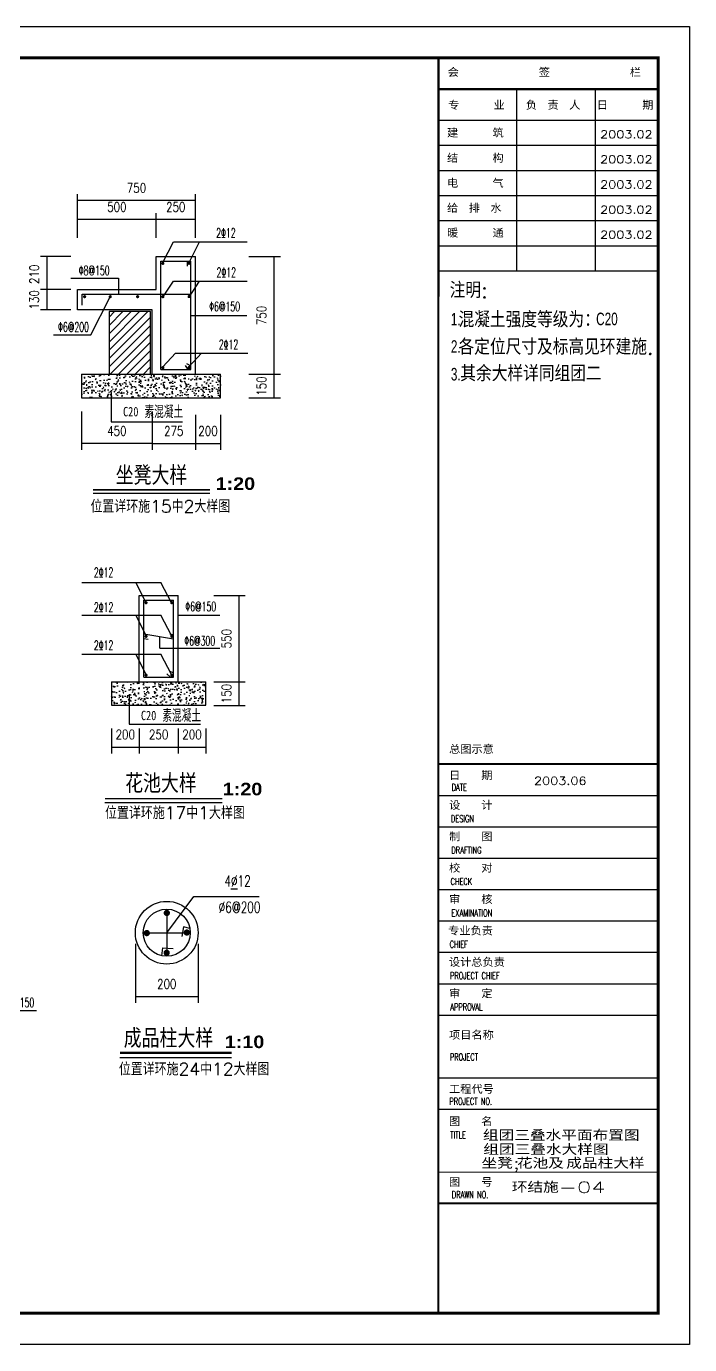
# Model space of a CAD drawing. Extents: x 0 to 180077, y 0 to 85122.
# Drawn here: x 38285 to 59400, y 0 to 42000 of the extents above; entities that cross this region are included whole.
import ezdxf
from ezdxf.enums import TextEntityAlignment as Align

# ---------------------------------------------------------------- set-up
doc = ezdxf.new("R2010")
doc.units = 0
doc.header["$LTSCALE"] = 1000
doc.header["$MEASUREMENT"] = 0
for name, color, linetype in [('2', 2, 'Continuous'), ('4', 4, 'Continuous'), ('ASD_BAR', 1, 'Continuous'), ('D', 3, 'Continuous'), ('GJ', 5, 'Continuous'), ('JG-说明字31', 31, 'Continuous'), ('PUB_DIM', 3, 'Continuous'), ('PUB_TEXT', 7, 'Continuous'), ('PUB_TITLE', 4, 'Continuous'), ('T', 7, 'Continuous'), ('TEXT', 3, 'Continuous'), ('TK', 7, 'Continuous'), ('中可见', 40, 'Continuous'), ('小品', 7, 'Continuous'), ('粗可见', 140, 'Continuous')]:
    doc.layers.add(name, color=color, linetype=linetype)
doc.styles.add('1', font='si.shx', dxfattribs={"width": 0.7, "bigfont": 'hztxt.shx'})
doc.styles.add('_HZHT', font='txt.shx', dxfattribs={"width": 1.5, "bigfont": 'HZHT.shx'})
doc.styles.add('_HZXY', font='txt.shx', dxfattribs={"width": 1.7, "bigfont": 'HZXY.shx'})
doc.styles.add('_SASB____', font='SASB____.shx', dxfattribs={"width": 2.25})
doc.styles.add('_ST64F', font='txt.shx', dxfattribs={"width": 1.5, "bigfont": 'ST64F.shx'})
doc.styles.add('_TXT', font='txt1.shx', dxfattribs={"width": 0.601719})
doc.styles.add('ASDDIM', font='SIMPLEX.shx', dxfattribs={"width": 0.8, "bigfont": 'HZTXT.shx'})
doc.styles.add('HZ', font='txt.shx', dxfattribs={"width": 0.7, "bigfont": 'hztxt.shx'})
doc.styles.add('ROMANS', font='ROMANS', dxfattribs={"width": 0.7})
doc.styles.add('SIM', font='txt1.shx', dxfattribs={"width": 0.8, "bigfont": 'bigfont.shx'})
doc.styles.add('TXT', font='txt')
doc.dimstyles.new('ASD20IN100', dxfattribs={"dimscale": 100, "dimtxt": 3, "dimasz": 0.01, "dimexe": 2, "dimexo": 3.5, "dimgap": 1.5, "dimtad": 0, "dimdec": 0, "dimlfac": 0.2, "dimzin": 0, "dimdsep": 46, "dimtxsty": 'ASDDIM', "dimcen": 0, "dimclrd": 3, "dimclre": 3, "dimclrt": 7, "dimadec": 0, "dimazin": 0, "dimtfac": 0.533333, "dimtdec": 0, "dimtix": 1, "dimtmove": 2, "dimatfit": 3, "dimfxl": 1, "dimtvp": 1, "dimtolj": 1, "dimtzin": 0, "dimarcsym": 0})
doc.dimstyles.new('ASD25IN100', dxfattribs={"dimscale": 100, "dimtxt": 3, "dimasz": 0.01, "dimexe": 2, "dimexo": 3.5, "dimgap": 1.5, "dimtad": 0, "dimdec": 0, "dimlfac": 0.25, "dimzin": 0, "dimdsep": 46, "dimtxsty": 'ASDDIM', "dimcen": 0, "dimdle": 100, "dimclrd": 3, "dimclre": 3, "dimclrt": 7, "dimadec": 0, "dimazin": 0, "dimtfac": 1, "dimtdec": 0, "dimtmove": 2, "dimatfit": 3, "dimfxl": 1, "dimtvp": 1, "dimtolj": 1, "dimtzin": 0, "dimarcsym": 0})

# ---------------------------------------------------------------- blocks, each defined once
blk = doc.blocks.new('*U27')
at = {"color": 3, "lineweight": -2}
for p, q in [((39916, 35872), (39916, 36653)), ((43666, 35872), (43666, 36653)), ((43665, 36453), (39917, 36453)), ((43665, 36453), (39917, 36453))]:
    blk.add_line(p, q, dxfattribs=at)
at = {"color": 3}
for points in [[(39916, 36453), (39917, 36453), (39917, 36453)], [(43666, 36453), (43665, 36453), (43665, 36453)]]:
    blk.add_solid(points, dxfattribs=at)
at = {"color": 7, "insert": (41791, 36853), "char_height": 300, "width": 0.000000001, "attachment_point": 5, "style": 'ASDDIM'}
blk.add_mtext('750', dxfattribs=at)
blk = doc.blocks.new('*U30')
at = {"color": 3, "lineweight": -2}
for p, q in [((39916, 35265), (39916, 36046)), ((42415, 35846), (39917, 35846)), ((42415, 35846), (39917, 35846)), ((42416, 35265), (42416, 36046))]:
    blk.add_line(p, q, dxfattribs=at)
at = {"color": 3}
for points in [[(39916, 35846), (39917, 35846), (39917, 35846)], [(42416, 35846), (42415, 35846), (42415, 35846)]]:
    blk.add_solid(points, dxfattribs=at)
at = {"color": 7, "insert": (41166, 36246), "char_height": 300, "width": 0.000000001, "attachment_point": 5, "style": 'ASDDIM'}
blk.add_mtext('500', dxfattribs=at)
blk = doc.blocks.new('*U31')
at = {"color": 3, "lineweight": -2}
for p, q in [((42416, 35265), (42416, 36046)), ((43665, 35846), (42417, 35846)), ((43665, 35846), (42417, 35846)), ((43666, 35265), (43666, 36046))]:
    blk.add_line(p, q, dxfattribs=at)
at = {"color": 3}
for points in [[(42416, 35846), (42417, 35846), (42417, 35846)], [(43666, 35846), (43665, 35846), (43665, 35846)]]:
    blk.add_solid(points, dxfattribs=at)
at = {"color": 7, "insert": (43041, 36246), "char_height": 300, "width": 0.000000001, "attachment_point": 5, "style": 'ASDDIM'}
blk.add_mtext('250', dxfattribs=at)
blk = doc.blocks.new('*U32')
at = {"color": 3, "lineweight": -2}
for p, q in [((42291, 29397), (42291, 28509)), ((43666, 29397), (43666, 28509)), ((42292, 28709), (43665, 28709)), ((42292, 28709), (43665, 28709))]:
    blk.add_line(p, q, dxfattribs=at)
at = {"color": 3}
for points in [[(42291, 28709), (42292, 28709), (42292, 28709)], [(43666, 28709), (43665, 28709), (43665, 28709)]]:
    blk.add_solid(points, dxfattribs=at)
at = {"color": 7, "insert": (42978, 29109), "char_height": 300, "width": 0.000000001, "attachment_point": 5, "rotation": 360, "style": 'ASDDIM'}
blk.add_mtext('275', dxfattribs=at)
blk = doc.blocks.new('*U33')
at = {"color": 3, "lineweight": -2}
for p, q in [((39705, 33615), (38736, 33615)), ((38936, 33616), (38936, 33617)), ((38936, 33616), (38936, 33617)), ((38936, 33615), (38936, 32965)), ((39705, 32965), (38736, 32965)), ((38936, 32964), (38936, 32963)), ((38936, 32964), (38936, 32963))]:
    blk.add_line(p, q, dxfattribs=at)
at = {"color": 3}
for points in [[(38936, 33615), (38936, 33616), (38936, 33616)], [(38936, 32965), (38936, 32964), (38936, 32964)]]:
    blk.add_solid(points, dxfattribs=at)
at = {"color": 7, "insert": (38536, 33290), "char_height": 300, "width": 0.000000001, "attachment_point": 5, "rotation": 90, "style": 'ASDDIM'}
blk.add_mtext('130', dxfattribs=at)
blk = doc.blocks.new('*U34')
at = {"color": 3, "lineweight": -2}
for p, q in [((39705, 34665), (38736, 34665)), ((38936, 34664), (38936, 33616)), ((38936, 34664), (38936, 33616)), ((39705, 33615), (38736, 33615))]:
    blk.add_line(p, q, dxfattribs=at)
at = {"color": 3}
for points in [[(38936, 34665), (38936, 34664), (38936, 34664)], [(38936, 33615), (38936, 33616), (38936, 33616)]]:
    blk.add_solid(points, dxfattribs=at)
at = {"color": 7, "insert": (38536, 34101), "char_height": 300, "width": 0.000000001, "attachment_point": 5, "rotation": 90, "style": 'ASDDIM'}
blk.add_mtext('210', dxfattribs=at)
blk = doc.blocks.new('*U36')
at = {"color": 3, "lineweight": -2}
for p, q in [((45371, 34665), (46370, 34665)), ((46170, 30916), (46170, 34664)), ((46170, 30916), (46170, 34664)), ((45371, 30915), (46370, 30915))]:
    blk.add_line(p, q, dxfattribs=at)
at = {"color": 3}
for points in [[(46170, 34665), (46170, 34664), (46170, 34664)], [(46170, 30915), (46170, 30916), (46170, 30916)]]:
    blk.add_solid(points, dxfattribs=at)
at = {"color": 7, "insert": (45770, 32790), "char_height": 300, "width": 0.000000001, "attachment_point": 5, "rotation": 90, "style": 'ASDDIM'}
blk.add_mtext('750', dxfattribs=at)
blk = doc.blocks.new('*U37')
at = {"color": 3, "lineweight": -2}
for p, q in [((45371, 30915), (46370, 30915)), ((46170, 30916), (46170, 30917)), ((46170, 30916), (46170, 30917)), ((46170, 30165), (46170, 30915)), ((45371, 30165), (46370, 30165)), ((46170, 30164), (46170, 30163)), ((46170, 30164), (46170, 30163))]:
    blk.add_line(p, q, dxfattribs=at)
at = {"color": 3}
for points in [[(46170, 30915), (46170, 30916), (46170, 30916)], [(46170, 30165), (46170, 30164), (46170, 30164)]]:
    blk.add_solid(points, dxfattribs=at)
at = {"color": 7, "insert": (45770, 30540), "char_height": 300, "width": 0.000000001, "attachment_point": 5, "rotation": 90, "style": 'ASDDIM'}
blk.add_mtext('150', dxfattribs=at)
blk = doc.blocks.new('*U38')
at = {"color": 3, "lineweight": -2}
for p, q in [((43666, 29623), (43666, 28509)), ((44466, 29623), (44466, 28509)), ((43665, 28709), (43664, 28709)), ((43665, 28709), (43664, 28709)), ((43666, 28709), (44466, 28709)), ((44467, 28709), (44468, 28709)), ((44467, 28709), (44468, 28709))]:
    blk.add_line(p, q, dxfattribs=at)
at = {"color": 3}
for points in [[(43666, 28709), (43665, 28709), (43665, 28709)], [(44466, 28709), (44467, 28709), (44467, 28709)]]:
    blk.add_solid(points, dxfattribs=at)
at = {"color": 7, "insert": (44066, 29109), "char_height": 300, "width": 0.000000001, "attachment_point": 5, "style": 'ASDDIM'}
blk.add_mtext('200', dxfattribs=at)
blk = doc.blocks.new('*U39')
at = {"color": 3, "lineweight": -2}
for p, q in [((40041, 29732), (40041, 28509)), ((42291, 29732), (42291, 28509)), ((42290, 28709), (40042, 28709)), ((42290, 28709), (40042, 28709))]:
    blk.add_line(p, q, dxfattribs=at)
at = {"color": 3}
for points in [[(40041, 28709), (40042, 28709), (40042, 28709)], [(42291, 28709), (42290, 28709), (42290, 28709)]]:
    blk.add_solid(points, dxfattribs=at)
at = {"color": 7, "insert": (41166, 29109), "char_height": 300, "width": 0.000000001, "attachment_point": 5, "style": 'ASDDIM'}
blk.add_mtext('450', dxfattribs=at)
blk = doc.blocks.new('*U40')
at = {"color": 3, "lineweight": -2}
for p, q in [((44256, 23868), (45254, 23868)), ((45054, 21119), (45054, 23867)), ((45054, 21119), (45054, 23867)), ((44256, 21118), (45254, 21118))]:
    blk.add_line(p, q, dxfattribs=at)
at = {"color": 3}
for points in [[(45054, 23868), (45054, 23867), (45054, 23867)], [(45054, 21118), (45054, 21119), (45054, 21119)]]:
    blk.add_solid(points, dxfattribs=at)
at = {"color": 7, "insert": (44654, 22493), "char_height": 300, "width": 0.000000001, "attachment_point": 5, "rotation": 90, "style": 'ASDDIM'}
blk.add_mtext('550', dxfattribs=at)
blk = doc.blocks.new('*U43')
at = {"color": 3, "lineweight": -2}
for p, q in [((44256, 21118), (45254, 21118)), ((45054, 21119), (45054, 21120)), ((45054, 21119), (45054, 21120)), ((45054, 20368), (45054, 21118)), ((44256, 20368), (45254, 20368)), ((45054, 20367), (45054, 20366)), ((45054, 20367), (45054, 20366))]:
    blk.add_line(p, q, dxfattribs=at)
at = {"color": 3}
for points in [[(45054, 21118), (45054, 21119), (45054, 21119)], [(45054, 20368), (45054, 20367), (45054, 20367)]]:
    blk.add_solid(points, dxfattribs=at)
at = {"color": 7, "insert": (44654, 20743), "char_height": 300, "width": 0.000000001, "attachment_point": 5, "rotation": 90, "style": 'ASDDIM'}
blk.add_mtext('150', dxfattribs=at)
blk = doc.blocks.new('*U44')
at = {"color": 3, "lineweight": -2}
for p, q in [((41871, 19044), (41871, 18837)), ((41872, 19037), (43120, 19037)), ((41872, 19037), (43120, 19037)), ((43121, 19044), (43121, 18837))]:
    blk.add_line(p, q, dxfattribs=at)
at = {"color": 3}
for points in [[(41871, 19037), (41872, 19037), (41872, 19037)], [(43121, 19037), (43120, 19037), (43120, 19037)]]:
    blk.add_solid(points, dxfattribs=at)
at = {"color": 7, "insert": (42496, 19437), "char_height": 300, "width": 0.000000001, "attachment_point": 5, "style": 'ASDDIM'}
blk.add_mtext('250', dxfattribs=at)
blk = doc.blocks.new('*U45')
at = {"color": 3, "lineweight": -2}
for p, q in [((40996, 19627), (40996, 18837)), ((41871, 19627), (41871, 18837)), ((40995, 19037), (40994, 19037)), ((40995, 19037), (40994, 19037)), ((40996, 19037), (41871, 19037)), ((41872, 19037), (41873, 19037)), ((41872, 19037), (41873, 19037))]:
    blk.add_line(p, q, dxfattribs=at)
at = {"color": 3}
for points in [[(40996, 19037), (40995, 19037), (40995, 19037)], [(41871, 19037), (41872, 19037), (41872, 19037)]]:
    blk.add_solid(points, dxfattribs=at)
at = {"color": 7, "insert": (41433, 19437), "char_height": 300, "width": 0.000000001, "attachment_point": 5, "style": 'ASDDIM'}
blk.add_mtext('200', dxfattribs=at)
blk = doc.blocks.new('*U47')
at = {"color": 3, "lineweight": -2}
for p, q in [((43121, 19627), (43121, 18837)), ((43996, 19627), (43996, 18837)), ((43120, 19037), (43119, 19037)), ((43120, 19037), (43119, 19037)), ((43121, 19037), (43996, 19037)), ((43997, 19037), (43998, 19037)), ((43997, 19037), (43998, 19037))]:
    blk.add_line(p, q, dxfattribs=at)
at = {"color": 3}
for points in [[(43121, 19037), (43120, 19037), (43120, 19037)], [(43996, 19037), (43997, 19037), (43997, 19037)]]:
    blk.add_solid(points, dxfattribs=at)
at = {"color": 7, "insert": (43558, 19437), "char_height": 300, "width": 0.000000001, "attachment_point": 5, "style": 'ASDDIM'}
blk.add_mtext('200', dxfattribs=at)
blk = doc.blocks.new('*U48')
at = {"color": 3, "lineweight": -2}
for p, q in [((41754, 12773), (41754, 10890)), ((43754, 12773), (43754, 10890)), ((41755, 11090), (43753, 11090)), ((41755, 11090), (43753, 11090))]:
    blk.add_line(p, q, dxfattribs=at)
at = {"color": 3}
for points in [[(41754, 11090), (41755, 11090), (41755, 11090)], [(43754, 11090), (43753, 11090), (43753, 11090)]]:
    blk.add_solid(points, dxfattribs=at)
at = {"color": 7, "insert": (42754, 11490), "char_height": 300, "width": 0.000000001, "attachment_point": 5, "style": 'ASDDIM'}
blk.add_mtext('200', dxfattribs=at)

msp = doc.modelspace()

# ---------------------------------------------------------------- hatches: boundary and pattern name
at = {"layer": 'D'}
h = msp.add_hatch(dxfattribs=at)
h.set_pattern_fill('AR-CONC', color=256, scale=50, style=0)
h.set_pattern_definition([(50, (102558812.43, 78485037.63), (358.6300913, -31.3760675), [37.5, -412.5]), (355, (102558812.43, 78485037.63), (-69.3756668, 376.0960669), [30, -330]), (100.4514, (102558842.3, 78485035.02), (289.2546909, 344.719771), [31.870095, -350.571056]), (46.1842, (102558812.43, 78485137.63), (533.6205243, -82.7595072), [56.25, -618.75]), (96.6356, (102558856.9, 78485130.74), (467.3313528, 487.0589355), [47.805144, -525.8565]), (351.1842, (102558812.43, 78485137.63), (467.3309726, 487.0593005), [45, -495]), (21, (102558862.43, 78485112.63), (298.45352606, -201.3094453), [37.5, -412.5]), (326, (102558862.43, 78485112.63), (121.657666, 362.5750225), [30, -330]), (71.4514, (102558887.3, 78485095.86), (420.1113143, 161.2652484), [31.870095, -350.571056]), (37.5, (102558812.43, 78485037.63), (6.07992766, 166.44692692), [0, -326, 0, -335, 0, -331.25]), (7.5, (102558812.43, 78485037.63), (131.53476872, 197.20585594), [0, -191, 0, -318.5, 0, -126.25]), (327.5, (102558700.93, 78485037.63), (266.91121809, -11.27743587), [0, -125, 0, -390, 0, -517.5]), (317.5, (102558650.93, 78485037.63), (291.59308467, 50.05249117), [0, -162.5, 0, -259, 0, -367.5])])
h.paths.add_polyline_path([(40040.9, 30165.2), (40040.9, 30915.2), (44465.9, 30915.2), (44465.9, 30165.2)])
h = msp.add_hatch(dxfattribs=at)
h.set_pattern_fill('AR-CONC', color=256, scale=50, style=0)
h.set_pattern_definition([(50, (102551149.96, 78448510.6), (358.6300913, -31.3760675), [37.5, -412.5]), (355, (102551149.96, 78448510.6), (-69.3756668, 376.0960669), [30, -330]), (100.4514, (102551179.85, 78448508), (289.2546909, 344.719771), [31.870095, -350.571056]), (46.1842, (102551149.96, 78448610.6), (533.6205243, -82.7595072), [56.25, -618.75]), (96.6356, (102551194.43, 78448603.7), (467.3313528, 487.0589355), [47.805144, -525.8565]), (351.1842, (102551149.96, 78448610.6), (467.3309726, 487.0593005), [45, -495]), (21, (102551199.96, 78448585.6), (298.45352606, -201.3094453), [37.5, -412.5]), (326, (102551199.96, 78448585.6), (121.657666, 362.5750225), [30, -330]), (71.4514, (102551224.83, 78448568.83), (420.1113143, 161.2652484), [31.870095, -350.571056]), (37.5, (102551149.96, 78448510.6), (6.07992766, 166.44692692), [0, -326, 0, -335, 0, -331.25]), (7.5, (102551149.96, 78448510.6), (131.53476872, 197.20585594), [0, -191, 0, -318.5, 0, -126.25]), (327.5, (102551038.46, 78448510.6), (266.91121809, -11.27743587), [0, -125, 0, -390, 0, -517.5]), (317.5, (102550988.46, 78448510.6), (291.59308467, 50.05249117), [0, -162.5, 0, -259, 0, -367.5])])
h.paths.add_polyline_path([(40995.6, 21118.3), (43995.6, 21118.3), (43995.6, 20368.3), (40995.6, 20368.3)])
at = {"layer": 'PUB_DIM'}
h = msp.add_hatch(dxfattribs=at)
h.set_pattern_fill('ANSI31', color=256, scale=1500, style=0)
h.set_pattern_definition([(45, (21189.13, 8239.5), (-132.5825, 132.5825), [])])
h.paths.add_polyline_path([(40915.9, 32915.2), (42240.9, 32915.2), (42240.9, 30915.2), (40915.9, 30915.2)])

# ---------------------------------------------------------------- linework, layer by layer
at = {"layer": 'ASD_BAR'}
for points in [[(42655, 34448.6, 50, 50, -1), (42605, 34448.6, 50, 50, -1)], [(43489.3, 34451.4, 50, 50, -1), (43439.3, 34451.4, 50, 50, -1)], [(40163.7, 33387.7, 50, 50, -1), (40113.7, 33387.7, 50, 50, -1)], [(40979.7, 33387.7, 50, 50, -1), (40929.7, 33387.7, 50, 50, -1)], [(41851.4, 33387.7, 50, 50, -1), (41801.4, 33387.7, 50, 50, -1)], [(42655, 33387.7, 50, 50, -1), (42605, 33387.7, 50, 50, -1)], [(43489.3, 33390.5, 50, 50, -1), (43439.3, 33390.5, 50, 50, -1)], [(42655, 31126.7, 50, 50, -1), (42605, 31126.7, 50, 50, -1)], [(43489.3, 31129.5, 50, 50, -1), (43439.3, 31129.5, 50, 50, -1)], [(42119.5, 23637.9, 50, 50, -1), (42069.5, 23637.9, 50, 50, -1)], [(42938.6, 23637.9, 50, 50, -1), (42888.6, 23637.9, 50, 50, -1)], [(42119.5, 22565.5, 50, 50, -1), (42069.5, 22565.5, 50, 50, -1)], [(42938.6, 22565.5, 50, 50, -1), (42888.6, 22565.5, 50, 50, -1)], [(42119.5, 21330.7, 50, 50, -1), (42069.5, 21330.7, 50, 50, -1)], [(42938.6, 21330.7, 50, 50, -1), (42888.6, 21330.7, 50, 50, -1)]]:
    msp.add_lwpolyline(points, format="xyseb", close=True, dxfattribs=at)
at = {"layer": 'ASD_BAR', "linetype": 'Continuous'}
for points in [[(42705.5, 13752.7, 100, 100, 1), (42805.5, 13752.7, 100, 100, 1)], [(42068.4, 13111.6, 100, 100, 1), (42168.4, 13111.6, 100, 100, 1)], [(43342.6, 13129.9, 100, 100, 1), (43442.6, 13129.9, 100, 100, 1)], [(42700.9, 12484.2, 100, 100, 1), (42800.9, 12484.2, 100, 100, 1)]]:
    msp.add_lwpolyline(points, format="xyseb", close=True, dxfattribs=at)
at = {"layer": 'D'}
for p, q in [((42630, 34473.6), (42964.8, 35139.7)), ((42964.8, 35139.7), (45311.7, 35139.7)), ((43463, 34473.6), (43797.8, 35139.7)), ((39697.1, 33982.4), (41214, 33982.4)), ((41214, 33982.4), (41214, 33465.2)), ((42630, 33377.3), (42964.8, 33881)), ((42964.8, 33881), (45311.7, 33881)), ((43463, 33377.3), (43797.8, 33881)), ((40337.8, 32171.6), (40943.4, 33365.4)), ((43515.9, 32790.2), (45306.5, 32790.2)), ((39149.4, 32171.6), (40337.8, 32171.6)), ((42630, 31151.7), (43032.1, 31587.7)), ((43032.1, 31587.7), (45340.2, 31587.7)), ((43452.9, 31151.7), (43855, 31587.7)), ((40049.6, 24283.2), (42566, 24283.2)), ((42103.1, 23637), (41767.5, 24283.2)), ((42901.5, 23637), (42566, 24283.2)), ((40049.6, 23236.2), (42566, 23236.2)), ((42103.1, 22590), (41767.5, 23236.2)), ((42901.5, 22590), (42566, 23236.2)), ((43120.6, 23236.2), (44441.8, 23236.2)), ((42533.7, 22191.3), (42533.7, 22561.6)), ((40049.6, 21998.9), (42566, 21998.9)), ((42103.1, 21352.6), (41767.5, 21998.9)), ((42533.7, 22191.3), (44441.8, 22191.3)), ((42901.5, 21352.6), (42566, 21998.9)), ((36178.3, 10645.5), (38607.2, 10645.5))]:
    msp.add_line(p, q, dxfattribs=at)
at = {"layer": 'GJ'}
for p, q in [((43283.6, 13311.7), (43233.2, 13000.3)), ((43491.3, 13258.8), (43283.6, 13311.7)), ((42597.6, 12389.8), (42628.2, 12638.5)), ((42628.2, 12638.5), (42953.6, 12624.8))]:
    msp.add_line(p, q, dxfattribs=at)
msp.add_circle((42753.7, 13123.3), 750, dxfattribs=at)
at = {"layer": 'PUB_TEXT'}
for points in [[(40410.9, 27236.1, 50, 50, 0), (44128.1, 27236.1, 50, 50, 0)], [(40784.3, 17394.9, 50, 50, 0), (44518.9, 17394.9, 50, 50, 0)], [(41264.7, 9295.6, 70, 70, 0), (44818.3, 9295.6, 70, 70, 0)]]:
    msp.add_lwpolyline(points, format="xyseb", dxfattribs=at)
for points in [[(40410.9, 27123.9), (44128.1, 27123.9)], [(40784.3, 17268.9), (44518.9, 17268.9)], [(41264.7, 9145.6), (44818.3, 9145.6)]]:
    msp.add_lwpolyline(points, dxfattribs=at)
at = {"layer": 'PUB_TITLE'}
msp.add_lwpolyline([(0, 0), (0, 42000), (59400, 42000), (59400, 0)], close=True, dxfattribs=at)
msp.add_lwpolyline([(2500, 1000, 100, 100, 0), (58400, 1000, 100, 100, 0), (58400, 41000, 100, 100, 0), (2500, 41000, 100, 100, 0)], format="xyseb", close=True, dxfattribs=at)
at = {"layer": 'TEXT'}
for p, q in [((40983.7, 30334.3), (40983.7, 29396.1)), ((40983.7, 29396.1), (43254.8, 29396.1)), ((41552.7, 20702.4), (41552.7, 19764.2)), ((41552.7, 19764.2), (43823.8, 19764.2)), ((42753.7, 13123.3), (43614.2, 14282.7)), ((43614.2, 14282.7), (45698.4, 14282.7)), ((42753.7, 13873.3), (42753.7, 12373.3)), ((42003.7, 13123.3), (43503.7, 13123.3))]:
    msp.add_line(p, q, dxfattribs=at)
at = {"layer": 'TK'}
for p, q in [((53902.2, 34199.9), (53902.6, 39999.9)), ((56402.2, 34199.7), (56402.6, 39999.7)), ((58402.5, 38999.5), (51402.5, 39000.1)), ((58402.5, 38199.5), (51402.5, 38200.1)), ((58402.4, 37399.5), (51402.4, 37400.1)), ((58402.3, 36599.5), (51402.3, 36600.1)), ((58402.3, 35799.5), (51402.3, 35800.1)), ((58402.2, 34999.5), (51402.2, 35000.1)), ((58402.2, 34199.5), (51402.2, 34200.1)), ((51401, 18500.7), (58401, 18500.2)), ((51401, 18500.2), (58401, 18499.7)), ((51400.9, 17500.2), (58400.9, 17499.7)), ((51400.9, 16500.2), (58400.9, 16499.7)), ((51400.8, 15500.2), (58400.8, 15499.7)), ((51400.7, 14500.2), (58400.7, 14499.7)), ((51400.7, 13500.2), (58400.7, 13499.7)), ((51400.6, 12500.2), (58400.6, 12499.7)), ((51400.5, 11500.2), (58400.5, 11499.7)), ((51400.4, 10500.2), (58400.4, 10499.7)), ((51400.3, 8500.2), (58400.3, 8499.7)), ((51400.2, 7500.2), (58400.2, 7499.7)), ((51400.1, 5500.2), (58400.1, 5499.7))]:
    msp.add_line(p, q, dxfattribs=at)
for points in [[(51399.7, 1000.2, 70, 70, 0), (51402.7, 41000.1, 70, 70, 0)], [(51402.6, 40000.1, 70, 70, 0), (58402.6, 39999.5, 70, 70, 0)], [(51401, 18500.2, 70, 70, 0), (58401, 18499.7, 70, 70, 0)], [(51400, 4500.2, 70, 70, 0), (58400, 4499.7, 70, 70, 0)]]:
    msp.add_lwpolyline(points, format="xyseb", dxfattribs=at)
at = {"layer": '中可见'}
msp.add_line((40915.9, 32915.2), (40915.9, 30915.2), dxfattribs=at)
at = {"layer": '中可见', "color": 40}
for p, q in [((42240.9, 32915.2), (40915.9, 32915.2)), ((42240.9, 30915.2), (42240.9, 32915.2))]:
    msp.add_line(p, q, dxfattribs=at)
at = {"layer": '粗可见', "color": 140}
for p, q in [((42415.9, 33615.2), (42415.9, 34665.2)), ((42415.9, 34665.2), (43665.9, 34665.2)), ((43665.9, 30915.2), (43665.9, 34665.2)), ((39915.9, 33615.2), (42415.9, 33615.2)), ((39915.9, 32965.2), (39915.9, 33615.2)), ((42290.9, 32965.2), (39915.9, 32965.2)), ((42290.9, 30915.2), (42290.9, 32965.2)), ((40040.9, 30915.2), (44465.9, 30915.2)), ((40040.9, 30915.2), (40040.9, 30165.2)), ((44465.9, 30165.2), (44465.9, 30915.2)), ((40040.9, 30165.2), (44465.9, 30165.2)), ((41870.6, 23868.3), (43120.6, 23868.3)), ((41870.6, 21118.3), (41870.6, 23868.3)), ((43120.6, 21118.3), (43120.6, 23868.3)), ((40995.6, 21118.3), (43995.6, 21118.3)), ((40995.6, 21118.3), (40995.6, 20368.3)), ((43995.6, 20368.3), (43995.6, 21118.3)), ((40995.6, 20368.3), (43995.6, 20368.3))]:
    msp.add_line(p, q, dxfattribs=at)
at = {"layer": '粗可见', "color": 5}
for p, q in [((42565.9, 34515.2), (43515.9, 34515.2)), ((42565.9, 31065.2), (42565.9, 34515.2)), ((43401.8, 34515.2), (43401.8, 34361.9)), ((43515.9, 31065.2), (43515.9, 34515.2)), ((40065.9, 33465.2), (43515.9, 33465.2)), ((40065.9, 33115.2), (40065.9, 33465.2)), ((43337.1, 31195.6), (43421.5, 31065.2)), ((43377.6, 31259.1), (43515.9, 31188.9)), ((42565.9, 31065.2), (43515.9, 31065.2)), ((42020.6, 23718.3), (42970.6, 23718.3)), ((42020.6, 21268.3), (42020.6, 23718.3)), ((42970.6, 21268.3), (42970.6, 23718.3)), ((42020.6, 22650.1), (42970.6, 22486.3)), ((42020.6, 22500.9), (42160.9, 22476.7)), ((42846.7, 22647.1), (42970.6, 22625.8)), ((42826.7, 21466.4), (42970.6, 21398.6)), ((42020.6, 21268.3), (42970.6, 21268.3)), ((42755.7, 21371.8), (42869.6, 21268.3))]:
    msp.add_line(p, q, dxfattribs=at)
at = {"layer": '粗可见'}
msp.add_circle((42753.7, 13123.3), 1000, dxfattribs=at)

# ---------------------------------------------------------------- texts
at = {"color": 3, "style": 'HZ', "width": 0.7}
for s, p in [('4%%U%%c%%u12', (44588.5, 14594.3)), ('%%c6@200', (44405.1, 13761.7))]:
    msp.add_text(s, height=350, dxfattribs=at).set_placement(p)
at = {"layer": '2', "style": 'ROMANS', "width": 0.7}
for s, p in [('DATE', (52069.2, 17644.5)), ('DESIGN', (52166, 16644.5)), ('DRAFTING', (52295.8, 15644.5)), ('CHECK', (52134.3, 14644.5)), ('EXAMINATION', (52466.4, 13644.4)), ('TITLE', (52030.8, 6572.1)), ('DRAWN NO.', (52410.1, 4669.3))]:
    msp.add_text(s, height=220, rotation=359.99582, dxfattribs=at).set_placement(p, align=Align.CENTER)
for s, p in [('CHIEF', (51760.3, 12644.5)), ('PROJECT CHIEF', (51773, 11644.5)), ('APPROVAL', (51780.7, 10644.5)), ('PROJECT', (51766.6, 9056.8)), ('PROJECT NO.', (51751.5, 7644.5))]:
    msp.add_text(s, height=220, rotation=359.99582, dxfattribs=at).set_placement(p)
at = {"layer": '4'}
for s, height, style, width, p in [('2003.02', 250, 'SIM', 1.2, (56549.9, 38436.9)), ('2003.02', 250, 'SIM', 1.2, (56549.8, 37636.9)), ('2003.02', 250, 'SIM', 1.2, (56549.7, 36836.9)), ('2003.02', 250, 'SIM', 1.2, (56549.7, 36036.9)), ('2003.02', 250, 'SIM', 1.2, (56549.6, 35236.9)), ('2003.06', 250, 'SIM', 1.2, (54447, 17838.4)), ('组团三叠水平面布置图', 350, '_HZHT', 1.5, (52819.9, 6493.4)), ('组团三叠水大样图', 350, '_HZHT', 1.5, (52830.4, 6040.4)), ('坐凳;', 350, '_HZHT', 1.5, (52774.3, 5601.5)), ('花池及', 350, '_HZHT', 1.5, (53900.8, 5602)), ('成品柱大样', 350, '_HZHT', 1.5, (55471.3, 5603.3)), ('环结施-04', 350, '_HZHT', 1.5, (53738, 4838.2))]:
    msp.add_text(s, height=height, rotation=359.99582, dxfattribs=dict(at, style=style, width=width)).set_placement(p)
at = {"layer": 'JG-说明字31', "style": 'HZ'}
for s, p in [('注明:', (51762.3, 33345.1)), ('混凝土强度等级为：', (52042.2, 32409)), ('各定位尺寸及标高见环建施.', (52042.2, 31538.2)), ('其余大样详同组团二', (52099.2, 30690.9))]:
    msp.add_text(s, height=500, dxfattribs=at).set_placement(p)
at = {"layer": 'JG-说明字31', "width": 0.7}
for s, style, p in [('1.', '1', (51799, 32469.8)), ('2.', '1', (51799, 31599)), ('3.', '1', (51799, 30718)), ('素混凝土', 'HZ', (42044.5, 29519.5)), ('素混凝土', 'HZ', (42613.5, 19839.7))]:
    msp.add_text(s, height=400, dxfattribs=dict(at, style=style)).set_placement(p)
at = {"layer": 'JG-说明字31', "color": 4, "style": '1', "width": 0.7}
msp.add_text('C20', height=400, dxfattribs=at).set_placement((56424, 32479.3))
at = {"layer": 'PUB_TEXT', "style": '_ST64F'}
for s, height, p in [('坐凳大样', 600, (41129.1, 27389.3)), ('位置详环施15中2大样图', 400, (40325.5, 26506.7)), ('花池大样', 600, (41429.5, 17577.6)), ('位置详环施17中1大样图', 400, (40789.4, 16742.7)), ('成品柱大样', 600, (41383.9, 9456.6)), ('位置详环施24中12大样图', 400, (41229.1, 8580))]:
    msp.add_text(s, height=height, dxfattribs=at).set_placement(p)
at = {"layer": 'PUB_TEXT', "style": '_SASB____', "width": 1.125}
for s, p in [('1:20', (44308.7, 27230.4)), ('1:20', (44537.5, 17500.3)), ('1:10', (44600.7, 9447))]:
    msp.add_text(s, height=400, dxfattribs=at).set_placement(p)
at = {"layer": 'T', "style": '_TXT', "width": 0.601719}
for s, p in [('2%%13112', (44328.2, 35268.6)), ('%%1308@150', (39951.3, 34072.7)), ('2%%13112', (44339.9, 34014.1)), ('%%1306@150', (44105.2, 32923.7)), ('%%1306@200', (39294.2, 32271.9)), ('2%%13112', (44410.3, 31716)), ('2%%13112', (40433.7, 24454.3)), ('2%%13112', (40433.7, 23343.8)), ('%%1306@150', (43344.3, 23366.1)), ('2%%13112', (40433.7, 22131.1)), ('%%1306@300', (43312, 22274.7)), ('%%1306@150', (37552.9, 10751.2))]:
    msp.add_text(s, height=300.14, dxfattribs=at).set_placement(p)
at = {"layer": 'TK', "style": '_HZXY', "width": 1.5}
for s, p in [('会       签       栏', (51696.7, 40392.3)), ('专   业', (51712, 39346.5)), ('负 责 人', (54184.6, 39346.3)), ('日   期', (56445.9, 39346.1)), ('建   筑', (51677.4, 38461.7)), ('结   构', (51677.4, 37661.7)), ('电   气', (51677.3, 36861.7)), ('给 排 水', (51677.3, 36065.1)), ('暖   通 ', (51677.2, 35275.9)), ('总图示意', (51742.8, 18824.5)), ('日  期', (51742.8, 17991.2)), ('设  计', (51742.8, 17041.1)), ('制  图', (51742.7, 16041.1)), ('校  对', (51742.6, 15041.1)), ('审  核', (51742.5, 14041.1)), ('专业负责', (51713.5, 13041.1)), ('设计总负责', (51737.8, 12041.1)), ('审  定', (51742.3, 11041.1)), ('项目名称', (51741, 9718.2)), ('工程代号', (51742.1, 7995)), ('图  名', (51742, 6968.2)), ('图  号', (51741.9, 5032.8))]:
    msp.add_text(s, height=250, rotation=359.99582, dxfattribs=at).set_placement(p)
at = {"layer": '小品', "style": 'TXT', "width": 0.8}
for p in [(41362.5, 29575.5), (41931.6, 19895.7)]:
    msp.add_text('C20', height=300, dxfattribs=at).set_placement(p)

# ---------------------------------------------------------------- dimensions: what is measured, and where the dimension line sits
at = {"layer": 'D'}
for p1, p2, distance, text, picture, middle in [((43665.9, 35522.1), (39915.9, 35522.1), -930.6, '750', '*U27', (41790.9, 36752.8)), ((42415.9, 34915.2), (39915.9, 34915.2), -930.6, '500', '*U30', (41165.9, 36145.8)), ((43665.9, 34915.2), (42415.9, 34915.2), -930.6, '250', '*U31', (43040.9, 36145.8)), ((45021.2, 30915.2), (45021.2, 34665.2), -1148.8, '750', '*U36', (45870, 32790.2)), ((40054.5, 33615.2), (40054.5, 32965.2), -1118.3, '130', '*U33', (38636.3, 33290.2)), ((45021.2, 30165.2), (45021.2, 30915.2), -1148.8, '150', '*U37', (45870, 30540.2)), ((42290.9, 29747.3), (43665.9, 29747.3), -1038.3, '275', '*U32', (42978.4, 29009)), ((43905.5, 21118.4), (43905.5, 23868.4), -1148.8, '550', '*U40', (44754.3, 22493.4)), ((43905.5, 20368.4), (43905.5, 21118.4), -1148.8, '150', '*U43', (44754.3, 20743.4)), ((41870.6, 19393.9), (43120.6, 19393.9), -357.2, '250', '*U44', (42495.6, 19336.7))]:
    dim = msp.add_aligned_dim(p1=p1, p2=p2, distance=distance, text=text, dimstyle='ASD20IN100', dxfattribs=at)
    dim.commit()
    dim.dimension.update_dxf_attribs({"geometry": picture, "text_midpoint": middle})
dim = msp.add_linear_dim(base=(38936.3, 33615.2), p1=(40054.5, 34665.2), p2=(40054.5, 33615.2), angle=270, text='210', dimstyle='ASD20IN100', dxfattribs=at)
dim.commit()
dim.dimension.update_dxf_attribs({"geometry": '*U34', "text_midpoint": (38634.7, 34101.1), "dimtype": 161})
for base, p1, p2, text, picture, middle in [((40040.9, 28709), (42290.9, 30081.7), (40040.9, 30081.7), '450', '*U39', (41165.9, 29009)), ((44465.9, 28709), (43665.9, 29973), (44465.9, 29973), '200', '*U38', (44065.9, 29009)), ((41870.6, 19036.7), (40995.6, 19977.3), (41870.6, 19977.3), '200', '*U45', (41433.1, 19336.7)), ((43995.6, 19036.7), (43120.6, 19977.3), (43995.6, 19977.3), '200', '*U47', (43558.1, 19336.7))]:
    dim = msp.add_linear_dim(base=base, p1=p1, p2=p2, text=text, dimstyle='ASD20IN100', dxfattribs=at)
    dim.commit()
    dim.dimension.update_dxf_attribs({"geometry": picture, "text_midpoint": middle})
at = {"layer": 'PUB_TEXT', "linetype": 'Continuous'}
dim = msp.add_linear_dim(base=(43753.7, 11090.2), p1=(41753.7, 13123.3), p2=(43753.7, 13123.3), text='200', dimstyle='ASD25IN100', dxfattribs=at)
dim.commit()
dim.dimension.update_dxf_attribs({"geometry": '*U48', "text_midpoint": (42753.7, 11390.2)})

doc.saveas('drawing.dxf')
